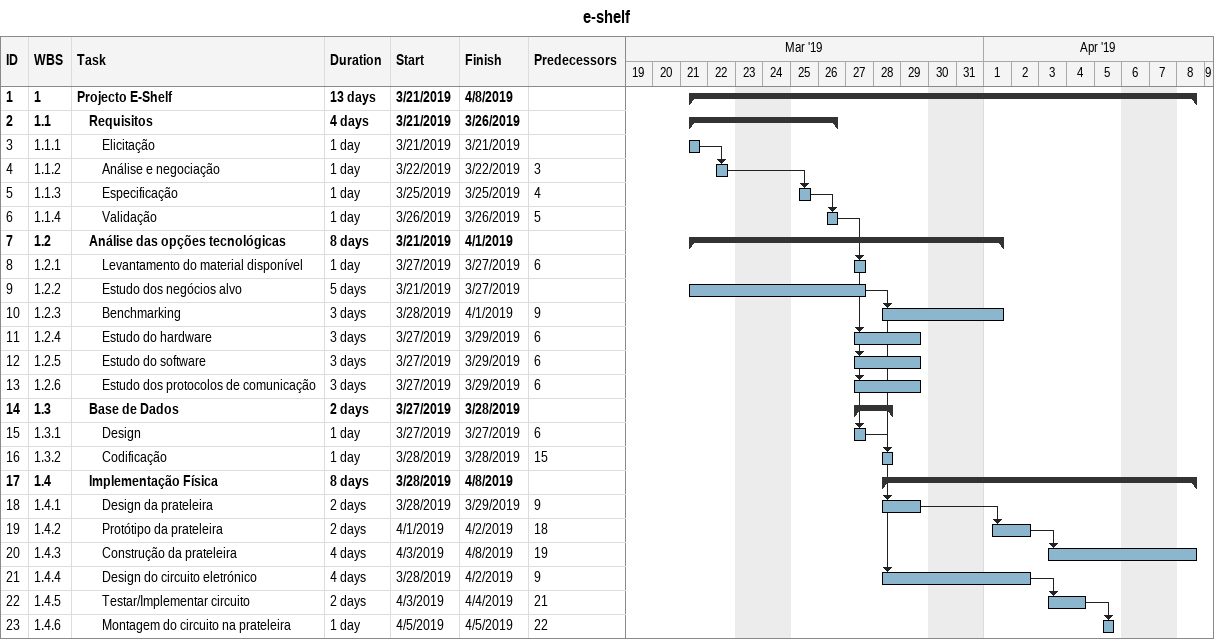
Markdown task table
e-shelf

| ID | WBS | Task | Duration | Start | Finish | Predecessors |
|---|---|---|---|---|---|---|
| 1 | 1 | **Projecto E-Shelf** | 13d | 2019-03-21 | 2019-04-08 |  |
| 2 | 1.1 | **Requisitos** | 4d | 2019-03-21 | 2019-03-26 |  |
| 3 | 1.1.1 | Elicitação | 1d | 2019-03-21 | 2019-03-21 |  |
| 4 | 1.1.2 | Análise e negociação | 1d | 2019-03-22 | 2019-03-22 | 3 |
| 5 | 1.1.3 | Especificação | 1d | 2019-03-25 | 2019-03-25 | 4 |
| 6 | 1.1.4 | Validação | 1d | 2019-03-26 | 2019-03-26 | 5 |
| 7 | 1.2 | **Análise das opções tecnológicas** | 8d | 2019-03-21 | 2019-04-01 |  |
| 8 | 1.2.1 | Levantamento do material disponível | 1d | 2019-03-27 | 2019-03-27 | 6 |
| 9 | 1.2.2 | Estudo dos negócios alvo | 5d | 2019-03-21 | 2019-03-27 |  |
| 10 | 1.2.3 | Benchmarking | 3d | 2019-03-28 | 2019-04-01 | 9 |
| 11 | 1.2.4 | Estudo do hardware | 3d | 2019-03-27 | 2019-03-29 | 6 |
| 12 | 1.2.5 | Estudo do software | 3d | 2019-03-27 | 2019-03-29 | 6 |
| 13 | 1.2.6 | Estudo dos protocolos de comunicação | 3d | 2019-03-27 | 2019-03-29 | 6 |
| 14 | 1.3 | **Base de Dados** | 2d | 2019-03-27 | 2019-03-28 |  |
| 15 | 1.3.1 | Design | 1d | 2019-03-27 | 2019-03-27 | 6 |
| 16 | 1.3.2 | Codificação | 1d | 2019-03-28 | 2019-03-28 | 15 |
| 17 | 1.4 | **Implementação Física** | 8d | 2019-03-28 | 2019-04-08 |  |
| 18 | 1.4.1 | Design da prateleira | 2d | 2019-03-28 | 2019-03-29 | 9 |
| 19 | 1.4.2 | Protótipo da prateleira | 2d | 2019-04-01 | 2019-04-02 | 18 |
| 20 | 1.4.3 | Construção da prateleira | 4d | 2019-04-03 | 2019-04-08 | 19 |
| 21 | 1.4.4 | Design do circuito eletrónico | 4d | 2019-03-28 | 2019-04-02 | 9 |
| 22 | 1.4.5 | Testar/Implementar circuito | 2d | 2019-04-03 | 2019-04-04 | 21 |
| 23 | 1.4.6 | Montagem do circuito na prateleira | 1d | 2019-04-05 | 2019-04-05 | 22 |
